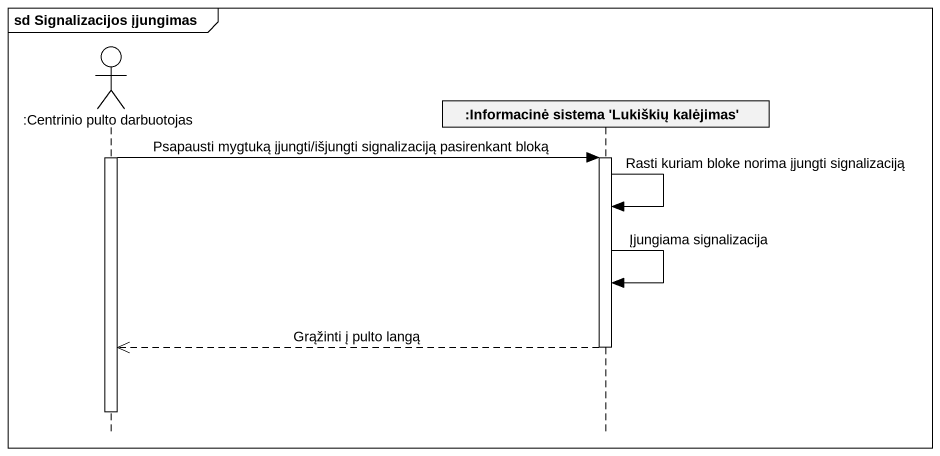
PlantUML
@startuml
mainframe sd Signalizacijos įjungimas
hide footbox
actor ":Centrinio pulto darbuotojas" as Centrinio_pulto_darbuotojas
participant ":Informacinė sistema 'Lukiškių kalėjimas'" as Informacinė_sistema

activate Centrinio_pulto_darbuotojas
Centrinio_pulto_darbuotojas -> Informacinė_sistema : Psapausti mygtuką įjungti/išjungti signalizaciją pasirenkant bloką
activate Informacinė_sistema
Informacinė_sistema -> Informacinė_sistema : Rasti kuriam bloke norima įjungti signalizaciją
Informacinė_sistema -> Informacinė_sistema : Įjungiama signalizacija
Informacinė_sistema -->> Centrinio_pulto_darbuotojas : Grąžinti į pulto langą
deactivate Informacinė_sistema
deactivate Centrinio_pulto_darbuotojas
@enduml
